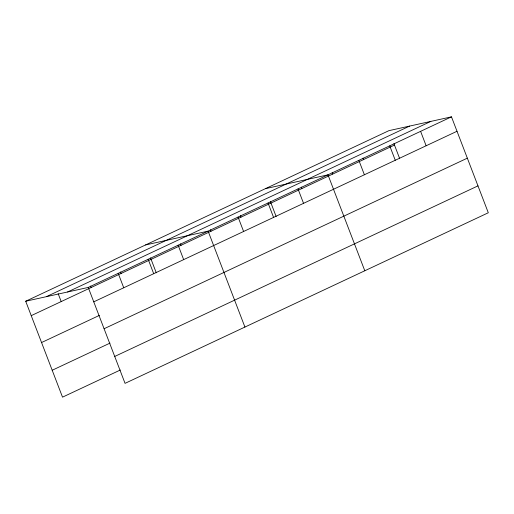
<?xml version="1.0" encoding="UTF-8"?>
<svg xmlns="http://www.w3.org/2000/svg" width="514" height="514" viewBox="0 0 514 514"><rect width="100%" height="100%" fill="white"/><g stroke="black" fill="none" stroke-linecap="round" stroke-linejoin="round"><path stroke-width="0.77" d="M25.7 301.236L388.95 130.646L451.478 116.845L488.3 212.764L125.05 383.354L88.228 287.435L25.7 301.236L62.522 397.155L120.315 370.009M46.337 296.681L409.587 126.097M67.597 291.984L430.848 121.4M88.228 287.435L451.478 116.845M31.232 315.647L394.482 145.064M93.766 301.846L457.017 131.263M41.557 342.542L99.356 315.403M104.091 328.742L467.335 158.158M52.197 370.253L109.99 343.114M114.725 356.453L477.975 185.869M265.442 188.651L327.977 174.844L364.792 270.762M145.571 244.94L208.106 231.139L244.921 327.058M420.606 131.346L426.138 145.764M393.93 143.624L399.648 158.511M389.728 145.847L395.26 160.259M363.051 158.119L363.604 159.565M358.849 160.349L364.387 174.76M332.179 172.62L332.731 174.066M301.3 187.122L301.853 188.561M298.004 188.921L303.543 203.332M270.422 201.623L276.14 216.51M268.038 202.991L273.57 217.409M240.456 215.694L241.008 217.133M238.072 217.069L243.604 231.48M210.489 229.771L211.042 231.21M180.523 243.842L181.076 245.281M178.133 245.21L183.671 259.628M150.551 257.912L156.269 272.805M148.167 259.287L153.699 273.699M120.584 271.99L121.137 273.429M118.201 273.358L123.733 287.776M90.618 286.06L91.171 287.499M58.159 293.648L61.198 301.577"/></g></svg>
